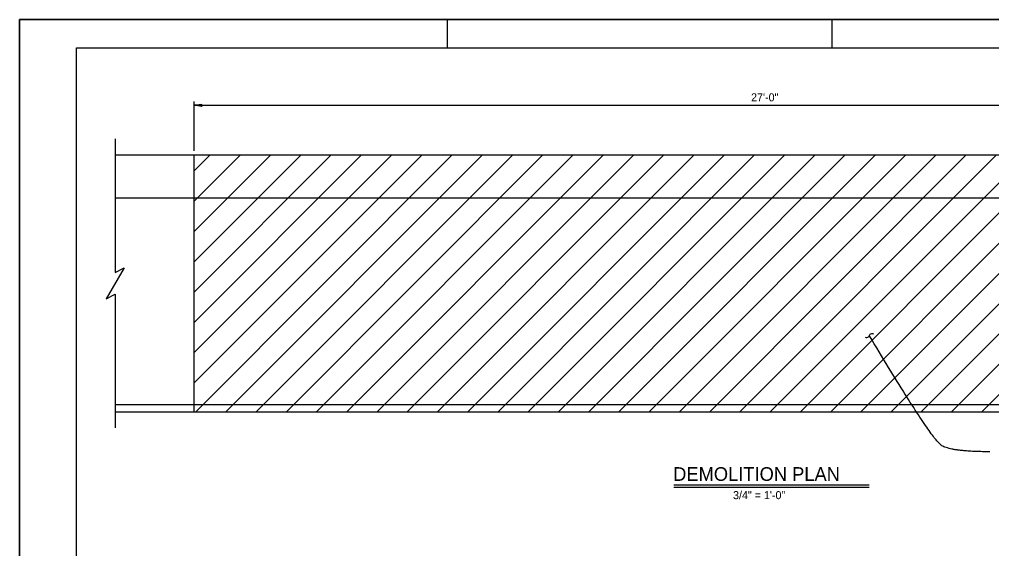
# Model space of a CAD drawing. Extents: x 0 to 2.83, y 0 to 1.83.
# Drawn here: x 0 to 1.421, y 1.061 to 1.833 of the extents above; entities that cross this region are included whole.
import ezdxf

# ---------------------------------------------------------------- set-up
doc = ezdxf.new("R2010")
doc.units = 0
for name, color, linetype in [('str_Border-Plot-Shape-A', 7, 'Continuous'), ('str_Border-Title-Block-A', 7, 'Continuous'), ('str_Dimensions-A', 7, 'Continuous'), ('str_Existing-Concrete-A', 7, 'Continuous'), ('str_Hatching-A', 7, 'Continuous'), ('str_Text-A', 7, 'Continuous')]:
    doc.layers.add(name, color=color, linetype=linetype)

msp = doc.modelspace()

# ---------------------------------------------------------------- linework, layer by layer
at = {"layer": 'str_Border-Plot-Shape-A'}
msp.add_lwpolyline([(0, 0), (2.8333, 0), (2.8333, 1.8333), (0, 1.8333)], close=True, dxfattribs=at)
at = {"layer": 'str_Border-Title-Block-A'}
for p, q in [((0, 1.8333), (2.8333, 1.8333)), ((0, 0), (0, 1.8333)), ((0.625, 1.8333), (0.625, 1.7917)), ((1.1875, 1.8333), (1.1875, 1.7917)), ((0.0833, 1.7917), (2.7917, 1.7917)), ((0.0833, 0.0417), (0.0833, 1.7917))]:
    msp.add_line(p, q, dxfattribs=at)
at = {"layer": 'str_Dimensions-A'}
for p, q in [((0.2555, 1.6415), (0.2555, 1.7138)), ((0.2555, 1.708), (0.2664, 1.7098)), ((0.2555, 1.708), (0.2662, 1.7093)), ((0.2659, 1.7089), (0.2555, 1.708)), ((0.2656, 1.7084), (0.2555, 1.708)), ((0.2555, 1.708), (1.943, 1.708)), ((0.2653, 1.708), (0.2555, 1.708)), ((0.2664, 1.7061), (0.2555, 1.708)), ((0.2555, 1.708), (0.2659, 1.707)), ((0.2662, 1.7066), (0.2555, 1.708)), ((0.2555, 1.708), (0.2656, 1.7075)), ((0.2653, 1.708), (0.2659, 1.7089)), ((0.2659, 1.707), (0.2653, 1.708)), ((0.2659, 1.7089), (0.2664, 1.7098)), ((0.2659, 1.707), (0.2664, 1.7061))]:
    msp.add_line(p, q, dxfattribs=at)
at = {"layer": 'str_Existing-Concrete-A'}
for p, q in [((0.1399, 1.6356), (2.0585, 1.6356)), ((0.2555, 1.2606), (0.2555, 1.6356)), ((0.1399, 1.5731), (2.0585, 1.5731)), ((0.1399, 1.2711), (2.0585, 1.2711)), ((0.1399, 1.2606), (2.0585, 1.2606))]:
    msp.add_line(p, q, dxfattribs=at)
msp.add_lwpolyline([(0.1399, 1.6591), (0.1399, 1.4638), (0.1529, 1.4709), (0.1269, 1.4253), (0.1399, 1.4325), (0.1399, 1.2372)], dxfattribs=at)
at = {"layer": 'str_Hatching-A'}
for p, q in [((0.2555, 1.3027), (0.5884, 1.6356)), ((0.2555, 1.3469), (0.5442, 1.6356)), ((0.2555, 1.3911), (0.5, 1.6356)), ((0.2555, 1.4353), (0.4558, 1.6356)), ((0.2555, 1.4795), (0.4116, 1.6356)), ((0.2555, 1.5237), (0.3674, 1.6356)), ((0.2555, 1.5679), (0.3232, 1.6356)), ((0.2555, 1.6121), (0.279, 1.6356)), ((0.2576, 1.2606), (0.6326, 1.6356)), ((0.3018, 1.2606), (0.6768, 1.6356)), ((0.346, 1.2606), (0.721, 1.6356)), ((0.3902, 1.2606), (0.7652, 1.6356)), ((0.4344, 1.2606), (0.8094, 1.6356)), ((0.4786, 1.2606), (0.8536, 1.6356)), ((0.5228, 1.2606), (0.8978, 1.6356)), ((0.5669, 1.2606), (0.9419, 1.6356)), ((0.6111, 1.2606), (0.9861, 1.6356)), ((0.6553, 1.2606), (1.0303, 1.6356)), ((0.6995, 1.2606), (1.0745, 1.6356)), ((0.7437, 1.2606), (1.1187, 1.6356)), ((0.7879, 1.2606), (1.1629, 1.6356)), ((0.8321, 1.2606), (1.2071, 1.6356)), ((0.8763, 1.2606), (1.2513, 1.6356)), ((0.9205, 1.2606), (1.2955, 1.6356)), ((0.9647, 1.2606), (1.3397, 1.6356)), ((1.0089, 1.2606), (1.3839, 1.6356)), ((1.0531, 1.2606), (1.4281, 1.6356)), ((1.0973, 1.2606), (1.4723, 1.6356)), ((1.1415, 1.2606), (1.5165, 1.6356)), ((1.1857, 1.2606), (1.5607, 1.6356)), ((1.2299, 1.2606), (1.6049, 1.6356)), ((1.2741, 1.2606), (1.6491, 1.6356)), ((1.3182, 1.2606), (1.6932, 1.6356)), ((1.3624, 1.2606), (1.7374, 1.6356)), ((1.4066, 1.2606), (1.7816, 1.6356))]:
    msp.add_line(p, q, dxfattribs=at)
at = {"layer": 'str_Text-A'}
for p, q in [((0.9566, 1.1537), (1.2418, 1.1537)), ((0.9566, 1.1507), (1.2418, 1.1507))]:
    msp.add_line(p, q, dxfattribs=at)
for points, degree in [([(1.2359, 1.3695), (1.238, 1.369), (1.2416, 1.3687), (1.2429, 1.3752), (1.2465, 1.3749), (1.2485, 1.3744)], 3), ([(1.4183, 1.2022), (1.3636, 1.2022), (1.3331, 1.2197), (1.2422, 1.372)], 2)]:
    msp.add_open_spline(points, degree=degree, dxfattribs=at)

# ---------------------------------------------------------------- texts
at = {"layer": 'str_Dimensions-A'}
msp.add_text('27\'-0"', height=0.0117, dxfattribs=at).set_placement((1.0694, 1.7138))
at = {"layer": 'str_Text-A'}
for s, height, p in [('DEMOLITION PLAN', 0.02, (0.9555, 1.1597)), ('3/4" = 1\'-0"', 0.0117, (1.043, 1.133))]:
    msp.add_text(s, height=height, dxfattribs=at).set_placement(p)

doc.saveas('drawing.dxf')
